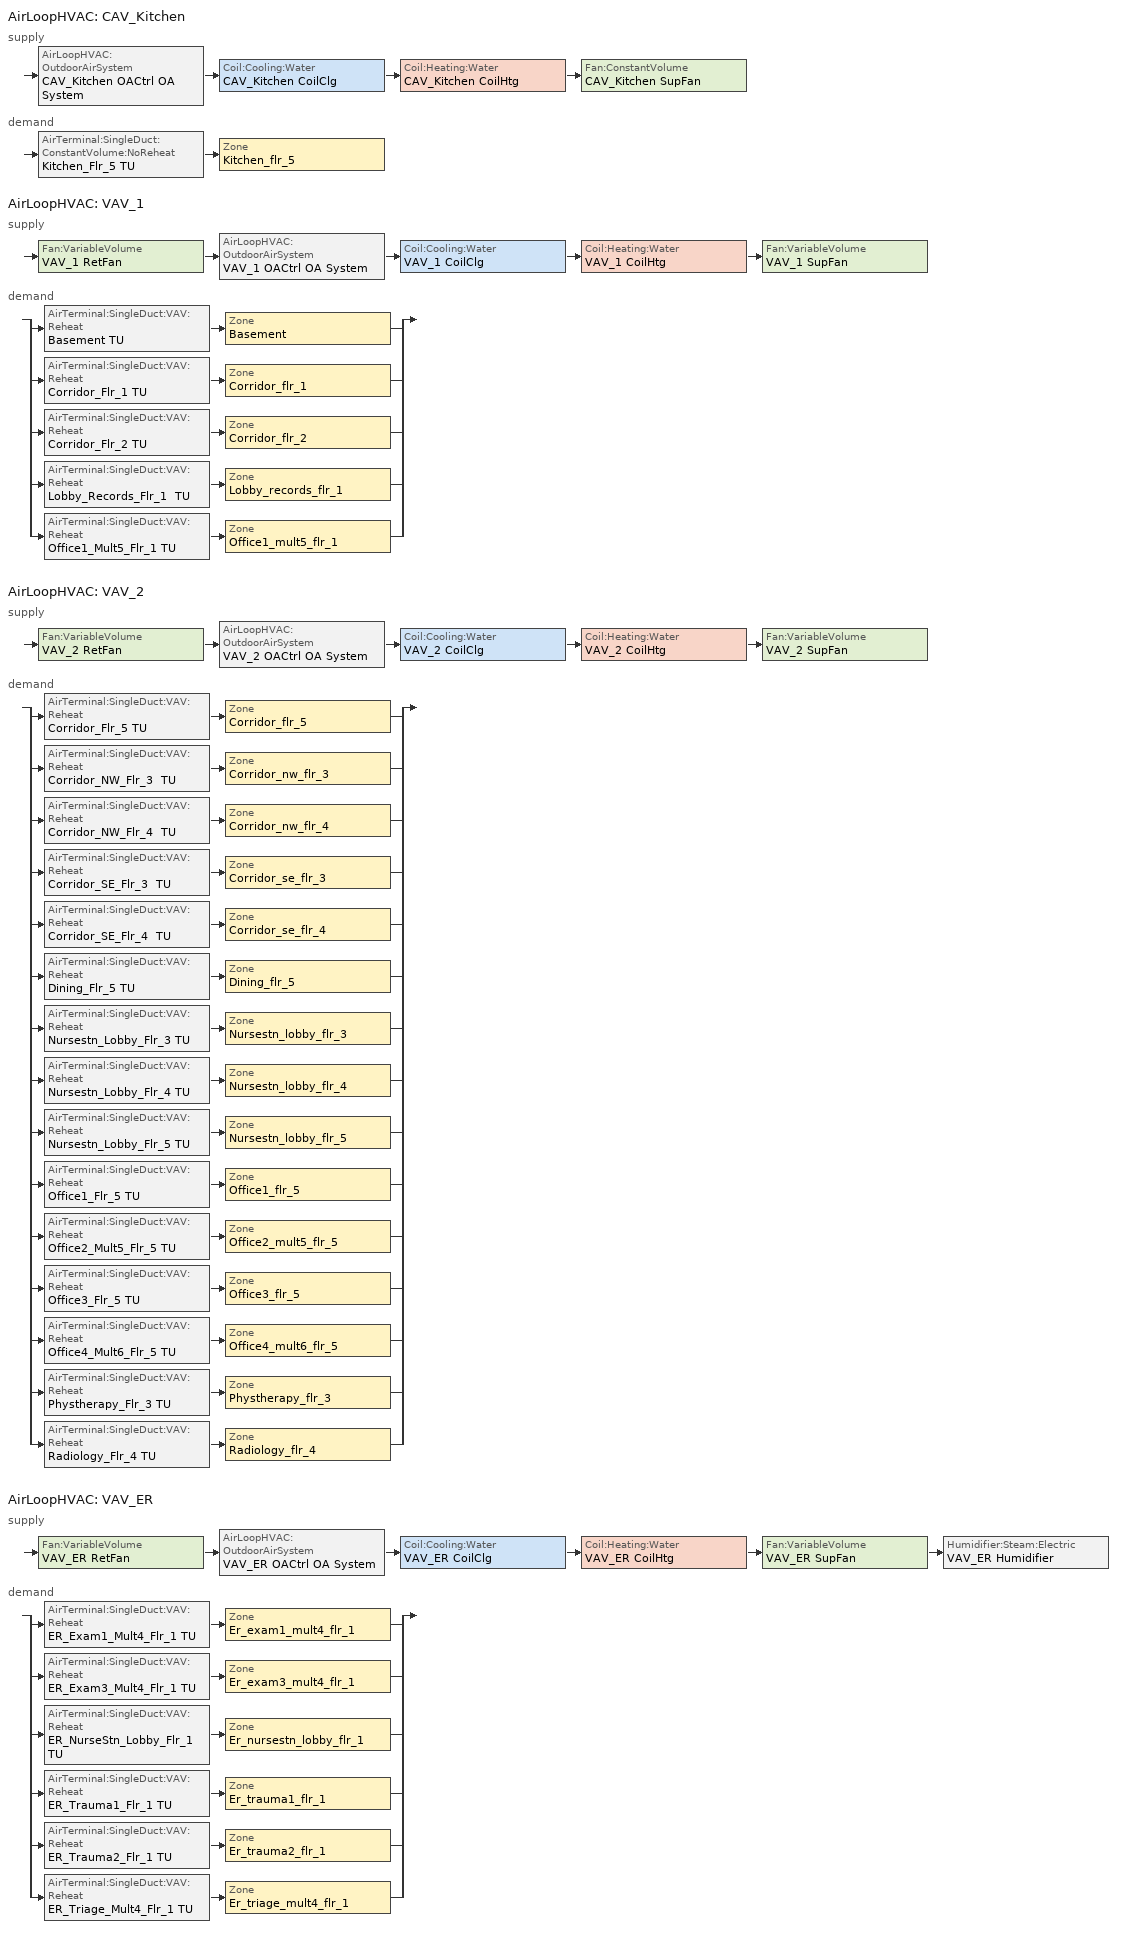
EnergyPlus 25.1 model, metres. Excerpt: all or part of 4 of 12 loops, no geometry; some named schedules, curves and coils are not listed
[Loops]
AirLoopHVAC 'CAV_Kitchen'
 supply: AirLoopHVAC:OutdoorAirSystem 'CAV_Kitchen OACtrl OA System' > Coil:Cooling:Water 'CAV_Kitchen CoilClg' > Coil:Heating:Water 'CAV_Kitchen CoilHtg' > Fan:ConstantVolume 'CAV_Kitchen SupFan'
 demand: AirTerminal:SingleDuct:ConstantVolume:NoReheat 'Kitchen_Flr_5 TU' > Zone 'Kitchen_flr_5'
AirLoopHVAC 'VAV_1'
 supply: Fan:VariableVolume 'VAV_1 RetFan' > AirLoopHVAC:OutdoorAirSystem 'VAV_1 OACtrl OA System' > Coil:Cooling:Water 'VAV_1 CoilClg' > Coil:Heating:Water 'VAV_1 CoilHtg' > Fan:VariableVolume 'VAV_1 SupFan'
 demand: split
  | AirTerminal:SingleDuct:VAV:Reheat 'Basement TU' > Zone 'Basement'
  | AirTerminal:SingleDuct:VAV:Reheat 'Corridor_Flr_1 TU' > Zone 'Corridor_flr_1'
  | AirTerminal:SingleDuct:VAV:Reheat 'Corridor_Flr_2 TU' > Zone 'Corridor_flr_2'
  | AirTerminal:SingleDuct:VAV:Reheat 'Lobby_Records_Flr_1  TU' > Zone 'Lobby_records_flr_1'
  | AirTerminal:SingleDuct:VAV:Reheat 'Office1_Mult5_Flr_1 TU' > Zone 'Office1_mult5_flr_1'
AirLoopHVAC 'VAV_2'
 supply: Fan:VariableVolume 'VAV_2 RetFan' > AirLoopHVAC:OutdoorAirSystem 'VAV_2 OACtrl OA System' > Coil:Cooling:Water 'VAV_2 CoilClg' > Coil:Heating:Water 'VAV_2 CoilHtg' > Fan:VariableVolume 'VAV_2 SupFan'
 demand: split
  | AirTerminal:SingleDuct:VAV:Reheat 'Corridor_Flr_5 TU' > Zone 'Corridor_flr_5'
  | AirTerminal:SingleDuct:VAV:Reheat 'Corridor_NW_Flr_3  TU' > Zone 'Corridor_nw_flr_3'
  | AirTerminal:SingleDuct:VAV:Reheat 'Corridor_NW_Flr_4  TU' > Zone 'Corridor_nw_flr_4'
  | AirTerminal:SingleDuct:VAV:Reheat 'Corridor_SE_Flr_3  TU' > Zone 'Corridor_se_flr_3'
  | AirTerminal:SingleDuct:VAV:Reheat 'Corridor_SE_Flr_4  TU' > Zone 'Corridor_se_flr_4'
  | AirTerminal:SingleDuct:VAV:Reheat 'Dining_Flr_5 TU' > Zone 'Dining_flr_5'
  | AirTerminal:SingleDuct:VAV:Reheat 'Nursestn_Lobby_Flr_3 TU' > Zone 'Nursestn_lobby_flr_3'
  | AirTerminal:SingleDuct:VAV:Reheat 'Nursestn_Lobby_Flr_4 TU' > Zone 'Nursestn_lobby_flr_4'
  | AirTerminal:SingleDuct:VAV:Reheat 'Nursestn_Lobby_Flr_5 TU' > Zone 'Nursestn_lobby_flr_5'
  | AirTerminal:SingleDuct:VAV:Reheat 'Office1_Flr_5 TU' > Zone 'Office1_flr_5'
  | AirTerminal:SingleDuct:VAV:Reheat 'Office2_Mult5_Flr_5 TU' > Zone 'Office2_mult5_flr_5'
  | AirTerminal:SingleDuct:VAV:Reheat 'Office3_Flr_5 TU' > Zone 'Office3_flr_5'
  | AirTerminal:SingleDuct:VAV:Reheat 'Office4_Mult6_Flr_5 TU' > Zone 'Office4_mult6_flr_5'
  | AirTerminal:SingleDuct:VAV:Reheat 'Phystherapy_Flr_3 TU' > Zone 'Phystherapy_flr_3'
  | AirTerminal:SingleDuct:VAV:Reheat 'Radiology_Flr_4 TU' > Zone 'Radiology_flr_4'
AirLoopHVAC 'VAV_ER'
 supply: Fan:VariableVolume 'VAV_ER RetFan' > AirLoopHVAC:OutdoorAirSystem 'VAV_ER OACtrl OA System' > Coil:Cooling:Water 'VAV_ER CoilClg' > Coil:Heating:Water 'VAV_ER CoilHtg' > Fan:VariableVolume 'VAV_ER SupFan' > Humidifier:Steam:Electric 'VAV_ER Humidifier'
 demand: split
  | AirTerminal:SingleDuct:VAV:Reheat 'ER_Exam1_Mult4_Flr_1 TU' > Zone 'Er_exam1_mult4_flr_1'
  | AirTerminal:SingleDuct:VAV:Reheat 'ER_Exam3_Mult4_Flr_1 TU' > Zone 'Er_exam3_mult4_flr_1'
  | AirTerminal:SingleDuct:VAV:Reheat 'ER_NurseStn_Lobby_Flr_1 TU' > Zone 'Er_nursestn_lobby_flr_1'
  | AirTerminal:SingleDuct:VAV:Reheat 'ER_Trauma1_Flr_1 TU' > Zone 'Er_trauma1_flr_1'
  | AirTerminal:SingleDuct:VAV:Reheat 'ER_Trauma2_Flr_1 TU' > Zone 'Er_trauma2_flr_1'
  | AirTerminal:SingleDuct:VAV:Reheat 'ER_Triage_Mult4_Flr_1 TU' > Zone 'Er_triage_mult4_flr_1'
[ZoneList]
ZL_Office_Area_GreaterThan250_square_feet: Basement, Office1_flr_5, Office2_mult5_flr_5, Office3_flr_5
ZL_Corridor_Area: Corridor_flr_1, Corridor_flr_2, Corridor_flr_5, Corridor_nw_flr_3, Corridor_nw_flr_4, Corridor_se_flr_3, Corridor_se_flr_4
ZL_Healthcare_Facility_and_Hospitals_Exam_Treatment_Room: Er_exam1_mult4_flr_1, Er_exam3_mult4_flr_1, Er_trauma1_flr_1, Er_trauma2_flr_1, Er_triage_mult4_flr_1
ZL_Healthcare_Facility_and_Hospitals_Nurse_s_Station: Er_nursestn_lobby_flr_1, Icu_nursestn_lobby_flr_2, Nursestn_lobby_flr_3, Nursestn_lobby_flr_4, Nursestn_lobby_flr_5, Or_nursestn_lobby_flr_2
[DesignSpecification:OutdoorAir] Outdoor Air Method=Maximum; Outdoor Air Flow per Person {m3/s-person}=0.00707921; Outdoor Air Flow Air Changes per Hour {1/hr}=0
Name | Outdoor Air Flow per Zone Floor Area {m3/s-m2} | Outdoor Air Flow per Zone {m3/s} | Outdoor Air Schedule
DSOA_Basement; DSOA_Office1_flr_5; DSOA_Office2_mult5_flr_5; DSOA_Office3_flr_5; DSOA_Office1_mult5_flr_1; DSOA_Office4_mult6_flr_5 | 0.000762 | 0 | HospitalOfficeHVACAvail
DSOA_Corridor_flr_1; DSOA_Corridor_flr_2; DSOA_Corridor_flr_5; DSOA_Corridor_nw_flr_3; DSOA_Corridor_nw_flr_4; DSOA_Corridor_se_flr_3; DSOA_Corridor_se_flr_4; DSOA_Lobby_records_flr_1 | 0.000762 | 0 | HospitalHealthHVACAvail
DSOA_Dining_flr_5 | 0.000762 | 0 | HospitalRestaurantHVACAvail
DSOA_Er_exam1_mult4_flr_1; DSOA_Er_exam3_mult4_flr_1; DSOA_Er_triage_mult4_flr_1; DSOA_Er_nursestn_lobby_flr_1; DSOA_Nursestn_lobby_flr_3; DSOA_Nursestn_lobby_flr_4; DSOA_Nursestn_lobby_flr_5 | 0.0023876 | 0 | HospitalHealth24/7HVACAvail
DSOA_Er_trauma1_flr_1; DSOA_Er_trauma2_flr_1 | 0.00355601 | 0 | HospitalHealth24/7HVACAvail
DSOA_Kitchen_flr_5 | 0.000762 | 3.30396 | HospitalKitchenHVACAvail
DSOA_Phystherapy_flr_3; DSOA_Radiology_flr_4 | 0.0023876 | 0 | HospitalHealthHVACAvail
[ZoneControl:Thermostat] Temperature Difference Between Cutout And Setpoint {deltaC}=0
Name | Zone or ZoneList | Control Type Schedule | Control 1
ZC_ZL_Office_Area_GreaterThan250_square_feet | ZL_Office_Area_GreaterThan250_square_feet | ZL_Office_Area_GreaterThan250_square_feet Thermostat Schedule | TSDSP_ZL_Office_Area_GreaterThan250_square_feet
ZC_ZL_Corridor_Area | ZL_Corridor_Area | ZL_Corridor_Area Thermostat Schedule | TSDSP_ZL_Corridor_Area
ZC_ZL_Healthcare_Facility_and_Hospitals_Exam_Treatment_Room | ZL_Healthcare_Facility_and_Hospitals_Exam_Treatment_Room | ZL_Healthcare_Facility_and_Hospitals_Exam_Treatment_Room Thermostat Schedule | TSDSP_ZL_Healthcare_Facility_and_Hospitals_Exam_Treatment_Room
ZC_ZL_Healthcare_Facility_and_Hospitals_Nurse_s_Station | ZL_Healthcare_Facility_and_Hospitals_Nurse_s_Station | ZL_Healthcare_Facility_and_Hospitals_Nurse_s_Station Thermostat Schedule | TSDSP_ZL_Healthcare_Facility_and_Hospitals_Nurse_s_Station
ZC_ZL_Healthcare_Facility_and_Hospitals_Recovery_Room | ZL_Healthcare_Facility_and_Hospitals_Recovery_Room | ZL_Healthcare_Facility_and_Hospitals_Recovery_Room Thermostat Schedule | TSDSP_ZL_Healthcare_Facility_and_Hospitals_Recovery_Room
ZC_ZL_Laboratory_Scientific | ZL_Laboratory_Scientific | ZL_Laboratory_Scientific Thermostat Schedule | TSDSP_ZL_Laboratory_Scientific
ZC_ZL_Office_Area_SmallerThan250_square_feet | ZL_Office_Area_SmallerThan250_square_feet | ZL_Office_Area_SmallerThan250_square_feet Thermostat Schedule | TSDSP_ZL_Office_Area_SmallerThan250_square_feet
ZC_ZL_Healthcare_Facility_and_Hospitals_Operating_Room | ZL_Healthcare_Facility_and_Hospitals_Operating_Room | ZL_Healthcare_Facility_and_Hospitals_Operating_Room Thermostat Schedule | TSDSP_ZL_Healthcare_Facility_and_Hospitals_Operating_Room
ZC_ZL_Healthcare_Facility_and_Hospitals_Patient_Room | ZL_Healthcare_Facility_and_Hospitals_Patient_Room | ZL_Healthcare_Facility_and_Hospitals_Patient_Room Thermostat Schedule | TSDSP_ZL_Healthcare_Facility_and_Hospitals_Patient_Room
ZC_Dining_flr_5 | Dining_flr_5 | Dining_flr_5 Zn Thermostat Schedule | TSDSP_Dining_flr_5
ZC_Kitchen_flr_5 | Kitchen_flr_5 | Kitchen_flr_5 Zn Thermostat Schedule | TSDSP_Kitchen_flr_5
ZC_Lobby_records_flr_1 | Lobby_records_flr_1 | Lobby_records_flr_1 Zn Thermostat Schedule | TSDSP_Lobby_records_flr_1
ZC_Phystherapy_flr_3 | Phystherapy_flr_3 | Phystherapy_flr_3 Zn Thermostat Schedule | TSDSP_Phystherapy_flr_3
ZC_Radiology_flr_4 | Radiology_flr_4 | Radiology_flr_4 Zn Thermostat Schedule | TSDSP_Radiology_flr_4
[ThermostatSetpoint:DualSetpoint]
Name | Heating Setpoint Temperature Schedule | Cooling Setpoint Temperature Schedule
TSDSP_ZL_Office_Area_GreaterThan250_square_feet | HospitalOfficeHtgSetpt | HospitalOfficeClgSetpt
TSDSP_ZL_Corridor_Area; TSDSP_Lobby_records_flr_1; TSDSP_Phystherapy_flr_3; TSDSP_Radiology_flr_4 | HospitalHealthHtgSetpt | HospitalHealthClgSetpt
TSDSP_ZL_Healthcare_Facility_and_Hospitals_Exam_Treatment_Room | HospitalHealth24/7HtgSetpt | HospitalHealth24/7ClgSetpt
TSDSP_Dining_flr_5 | HospitalRestaurantHtgSetpt | HospitalRestaurantClgSetpt
TSDSP_Kitchen_flr_5 | HospitalKitchenHtgSetpt | HospitalKitchenClgSetpt
[Sizing:Zone] Zone Cooling Design Supply Air Temperature Input Method=TemperatureDifference; Zone Cooling Design Supply Air Temperature {C}=14; Zone Heating Design Supply Air Temperature Input Method=TemperatureDifference; Zone Heating Design Supply Air Temperature {C}=40; Zone Heating Design Supply Air Temperature Difference {deltaC}=13.8889; Zone Cooling Design Supply Air Humidity Ratio {kgWater/kgDryAir}=0.0085; Zone Heating Design Supply Air Humidity Ratio {kgWater/kgDryAir}=0.008; Cooling Design Air Flow Method=DesignDay; Cooling Design Air Flow Rate {m3/s}=0; Cooling Minimum Air Flow per Zone Floor Area {m3/s-m2}=0; Cooling Minimum Air Flow {m3/s}=0; Cooling Minimum Air Flow Fraction=0; Heating Design Air Flow Method=DesignDay; Heating Design Air Flow Rate {m3/s}=0; Heating Maximum Air Flow per Zone Floor Area {m3/s-m2}=0; Heating Maximum Air Flow {m3/s}=0; Account for Dedicated Outdoor Air System=No; Zone Load Sizing Method=Sensible Load Only No Latent Load; Zone Latent Cooling Design Supply Air Humidity Ratio Input Method=HumidityRatioDifference; Zone Cooling Design Supply Air Humidity Ratio Difference {kgWater/kgDryAir}=0.005; Zone Latent Heating Design Supply Air Humidity Ratio Input Method=HumidityRatioDifference; Zone Humidification Design Supply Air Humidity Ratio Difference {kgWater/kgDryAir}=0.005
Name | Zone Cooling Design Supply Air Temperature Difference {deltaC} | Design Specification Outdoor Air Object | Heating Maximum Air Flow Fraction
Basement | 8.33333 | DSOA_Basement | 0.5
Corridor_Flr_1 | 8.33333 | DSOA_Corridor_Flr_1 | 0.5
Corridor_Flr_2 | 8.33333 | DSOA_Corridor_Flr_2 | 0.5
Corridor_Flr_5 | 8.33333 | DSOA_Corridor_Flr_5 | 0.5
Corridor_NW_Flr_3 | 8.33333 | DSOA_Corridor_NW_Flr_3 | 0.5
Corridor_NW_Flr_4 | 8.33333 | DSOA_Corridor_NW_Flr_4 | 0.5
Corridor_SE_Flr_3 | 8.33333 | DSOA_Corridor_SE_Flr_3 | 0.5
Corridor_SE_Flr_4 | 8.33333 | DSOA_Corridor_SE_Flr_4 | 0.5
Dining_Flr_5 | 11.1111 | DSOA_Dining_Flr_5 | 0.5
ER_Exam1_Mult4_Flr_1 | 8.33333 | DSOA_ER_Exam1_Mult4_Flr_1 | 0.997625
ER_Exam3_Mult4_Flr_1 | 8.33333 | DSOA_ER_Exam3_Mult4_Flr_1 | 0.997625
ER_NurseStn_Lobby_Flr_1 | 11.1111 | DSOA_ER_NurseStn_Lobby_Flr_1 | 0.5
ER_Trauma1_Flr_1 | 8.33333 | DSOA_ER_Trauma1_Flr_1 | 0.999048
ER_Trauma2_Flr_1 | 8.33333 | DSOA_ER_Trauma2_Flr_1 | 0.999048
ER_Triage_Mult4_Flr_1 | 8.33333 | DSOA_ER_Triage_Mult4_Flr_1 | 0.998919
Kitchen_Flr_5 | 11.1111 | DSOA_Kitchen_Flr_5 | 0
Lobby_Records_Flr_1 | 11.1111 | DSOA_Lobby_Records_Flr_1 | 0.5
NurseStn_Lobby_Flr_3 | 8.33333 | DSOA_NurseStn_Lobby_Flr_3 | 0.5
NurseStn_Lobby_Flr_4 | 8.33333 | DSOA_NurseStn_Lobby_Flr_4 | 0.513538
NurseStn_Lobby_Flr_5 | 8.33333 | DSOA_NurseStn_Lobby_Flr_5 | 0.5
Office1_Flr_5 | 11.1111 | DSOA_Office1_Flr_5 | 0.5
Office1_Mult5_Flr_1 | 11.1111 | DSOA_Office1_Mult5_Flr_1 | 0.5
Office2_Mult5_Flr_5 | 11.1111 | DSOA_Office2_Mult5_Flr_5 | 0.5
Office3_Flr_5 | 11.1111 | DSOA_Office3_Flr_5 | 0.5
Office4_Mult6_Flr_5 | 11.1111 | DSOA_Office4_Mult6_Flr_5 | 0.5
PhysTherapy_Flr_3 | 8.33333 | DSOA_PhysTherapy_Flr_3 | 0.999864
Radiology_Flr_4 | 8.33333 | DSOA_Radiology_Flr_4 | 0.999864
[Sizing:System] Design Outdoor Air Flow Rate {m3/s}=Autosize; Central Heating Maximum System Air Flow Ratio=autosize; Preheat Design Temperature {C}=5.68434e-14; Preheat Design Humidity Ratio {kgWater/kgDryAir}=0; Precool Design Temperature {C}=5.68434e-14; Precool Design Humidity Ratio {kgWater/kgDryAir}=0; Central Cooling Design Supply Air Temperature {C}=12.7778; 100% Outdoor Air in Cooling=No; 100% Outdoor Air in Heating=No; Central Cooling Design Supply Air Humidity Ratio {kgWater/kgDryAir}=0.0085; Central Heating Design Supply Air Humidity Ratio {kgWater/kgDryAir}=0.008; Cooling Supply Air Flow Rate Method=DesignDay; Cooling Supply Air Flow Rate {m3/s}=0; Cooling Supply Air Flow Rate Per Floor Area {m3/s-m2}=0.00996765; Cooling Fraction of Autosized Cooling Supply Air Flow Rate=1; Cooling Supply Air Flow Rate Per Unit Cooling Capacity {m3/s-W}=3.94755e-05; Heating Supply Air Flow Rate Method=DesignDay; Heating Supply Air Flow Rate {m3/s}=0; Heating Supply Air Flow Rate Per Floor Area {m3/s-m2}=0.00996765; Heating Fraction of Autosized Heating Supply Air Flow Rate=1; Heating Fraction of Autosized Cooling Supply Air Flow Rate=1; Heating Supply Air Flow Rate Per Unit Heating Capacity {m3/s-W}=3.15882e-05; System Outdoor Air Method=ZoneSum; Zone Maximum Outdoor Air Fraction=1; Cooling Design Capacity Method=CoolingDesignCapacity; Cooling Design Capacity {W}=Autosize; Cooling Design Capacity Per Floor Area {W/m2}=234.7; Fraction of Autosized Cooling Design Capacity=1; Heating Design Capacity Method=HeatingDesignCapacity; Heating Design Capacity {W}=Autosize; Heating Design Capacity Per Floor Area {W/m2}=157; Fraction of Autosized Heating Design Capacity=1; Central Cooling Capacity Control Method=OnOff
Name | Type of Load to Size On | Central Heating Design Supply Air Temperature {C} | Type of Zone Sum to Use
CAV_Kitchen | Sensible | 35 | NonCoincident
VAV_1; VAV_2 | Sensible | 18.3333 | Coincident
VAV_ER | Total | 18.3333 | Coincident
[AirTerminal:SingleDuct:ConstantVolume:NoReheat]
Kitchen_Flr_5 TU: Availability Schedule=Always On Discrete; Maximum Air Flow Rate {m3/s}=autosize
[AirTerminal:SingleDuct:VAV:Reheat] Availability Schedule=Always On Discrete; Maximum Air Flow Rate {m3/s}=Autosize; Zone Minimum Air Flow Input Method=Constant; Maximum Hot Water or Steam Flow Rate {m3/s}=Autosize; Minimum Hot Water or Steam Flow Rate {m3/s}=0; Convergence Tolerance=0.001; Maximum Reheat Air Temperature {C}=35
Name | Constant Minimum Air Flow Fraction | Fixed Minimum Air Flow Rate {m3/s} | Reheat Coil | Damper Heating Action | Maximum Flow Fraction During Reheat
Basement TU | 0.3 | autosize | Basement RhtCoil | ReverseWithLimits | 0.5
Corridor_Flr_1 TU | 0.3 | autosize | Corridor_Flr_1 RhtCoil | ReverseWithLimits | 0.5
Corridor_Flr_2 TU | 0.3 | autosize | Corridor_Flr_2 RhtCoil | ReverseWithLimits | 0.5
Corridor_Flr_5 TU | 0.3 | autosize | Corridor_Flr_5 RhtCoil | ReverseWithLimits | 0.5
Corridor_NW_Flr_3  TU | 0.3 | autosize | Corridor_NW_Flr_3 RhtCoil | ReverseWithLimits | 0.5
Corridor_NW_Flr_4  TU | 0.3 | autosize | Corridor_NW_Flr_4 RhtCoil | ReverseWithLimits | 0.5
Corridor_SE_Flr_3  TU | 0.3 | autosize | Corridor_SE_Flr_3 RhtCoil | ReverseWithLimits | 0.5
Corridor_SE_Flr_4  TU | 0.3 | autosize | Corridor_SE_Flr_4 RhtCoil | ReverseWithLimits | 0.5
Dining_Flr_5 TU | 0.3 | autosize | Dining_Flr_5 RhtCoil | ReverseWithLimits | 0.5
ER_Exam1_Mult4_Flr_1 TU | 0.3 | autosize | ER_Exam1_Mult4_Flr_1 RhtCoil | ReverseWithLimits | 0.5
ER_Exam3_Mult4_Flr_1 TU | 0.3 | autosize | ER_Exam3_Mult4_Flr_1 RhtCoil | ReverseWithLimits | 0.5
ER_NurseStn_Lobby_Flr_1 TU | 0.5 | autosize | ER_NurseStn_Lobby_Flr_1 RhtCoil | ReverseWithLimits | 0.5
ER_Trauma1_Flr_1 TU | 0.3 | autosize | ER_Trauma1_Flr_1 RhtCoil | ReverseWithLimits | 0.5
ER_Trauma2_Flr_1 TU | 0.3 | autosize | ER_Trauma2_Flr_1 RhtCoil | ReverseWithLimits | 0.5
ER_Triage_Mult4_Flr_1 TU | 0.3 | autosize | ER_Triage_Mult4_Flr_1 RhtCoil | ReverseWithLimits | 0.5
Lobby_Records_Flr_1  TU | 0.3 | autosize | Lobby_Records_Flr_1 RhtCoil | ReverseWithLimits | 0.5
Nursestn_Lobby_Flr_3 TU | 0.3 | autosize | Nursestn_Lobby_Flr_3 RhtCoil | ReverseWithLimits | 0.5
Nursestn_Lobby_Flr_4 TU | 0.3 | autosize | Nursestn_Lobby_Flr_4 RhtCoil | ReverseWithLimits | 0.513538
Nursestn_Lobby_Flr_5 TU | 0.3 | 0.792872 | Nursestn_Lobby_Flr_5 RhtCoil | ReverseWithLimits | 0.5
Office1_Flr_5 TU | 0.3 | 0.0531082 | Office1_Flr_5 RhtCoil | ReverseWithLimits | 0.5
Office1_Mult5_Flr_1 TU | 0.3 | 0.0530941 | Office1_Mult5_Flr_1 RhtCoil | ReverseWithLimits | 0.5
Office2_Mult5_Flr_5 TU | 0.3 | 0.26547 | Office2_Mult5_Flr_5 RhtCoil | ReverseWithLimits | 0.5
Office3_Flr_5 TU | 0.5 | 0.0530941 | Office3_Flr_5 RhtCoil | Reverse | 0.5
Office4_Mult6_Flr_5 TU | 0.5 | 0.0637129 | Office4_Mult6_Flr_5 RhtCoil | Reverse | 0.5
Phystherapy_Flr_3 TU | 0.3 | autosize | Phystherapy_Flr_3 RhtCoil | ReverseWithLimits | 0.5
Radiology_Flr_4 TU | 0.3 | autosize | Radiology_Flr_4 RhtCoil | ReverseWithLimits | 0.5
[Zone equipment]
Basement: Basement TU
Corridor_Flr_1: Corridor_Flr_1 TU
Corridor_Flr_2: Corridor_Flr_2 TU
Corridor_Flr_5: Corridor_Flr_5 TU
Corridor_NW_Flr_3: Corridor_NW_Flr_3  TU
Corridor_NW_Flr_4: Corridor_NW_Flr_4  TU
Corridor_SE_Flr_3: Corridor_SE_Flr_3  TU
Corridor_SE_Flr_4: Corridor_SE_Flr_4  TU
Dining_Flr_5: Dining_Flr_5 TU
ER_Exam1_Mult4_Flr_1: ER_Exam1_Mult4_Flr_1 TU
ER_Exam3_Mult4_Flr_1: ER_Exam3_Mult4_Flr_1 TU
ER_NurseStn_Lobby_Flr_1: ER_NurseStn_Lobby_Flr_1 TU
ER_Trauma1_Flr_1: ER_Trauma1_Flr_1 TU
ER_Trauma2_Flr_1: ER_Trauma2_Flr_1 TU
ER_Triage_Mult4_Flr_1: ER_Triage_Mult4_Flr_1 Thermal Zone PropExhFan, ER_Triage_Mult4_Flr_1 TU
Kitchen_Flr_5: Kitchen_Flr_5 Thermal Zone PropExhFan, Kitchen_Flr_5 TU
Lobby_Records_Flr_1: Lobby_Records_Flr_1  TU
NurseStn_Lobby_Flr_3: NurseStn_Lobby_Flr_3 Thermal Zone PropExhFan, Nursestn_Lobby_Flr_3 TU
NurseStn_Lobby_Flr_4: NurseStn_Lobby_Flr_4 Thermal Zone PropExhFan, Nursestn_Lobby_Flr_4 TU
NurseStn_Lobby_Flr_5: Nursestn_Lobby_Flr_5 TU
Office1_Flr_5: Office1_Flr_5 TU
Office1_Mult5_Flr_1: Office1_Mult5_Flr_1 TU
Office2_Mult5_Flr_5: Office2_Mult5_Flr_5 TU
Office3_Flr_5: Office3_Flr_5 TU
Office4_Mult6_Flr_5: Office4_Mult6_Flr_5 TU
PhysTherapy_Flr_3: PhysTherapy_Flr_3 Thermal Zone PropExhFan, Phystherapy_Flr_3 TU
Radiology_Flr_4: Radiology_Flr_4 TU
[Fan:ConstantVolume]
CAV_Kitchen SupFan: Availability Schedule=HospitalKitchenHVACAvail; Fan Total Efficiency=0.59; Pressure Rise {Pa}=939.27; Maximum Flow Rate {m3/s}=autosize; Motor Efficiency=0.9; Motor In Airstream Fraction=1
[Fan:VariableVolume] Fan Total Efficiency=0.59; Pressure Rise {Pa}=939.27; Maximum Flow Rate {m3/s}=Autosize; Fan Power Minimum Flow Rate Input Method=Fraction; Fan Power Minimum Flow Fraction=0.25; Motor Efficiency=0.9; Motor In Airstream Fraction=1; Fan Power Coefficient 1=0.04076; Fan Power Coefficient 2=0.088045; Fan Power Coefficient 3=-0.072926; Fan Power Coefficient 4=0.94374; Fan Power Coefficient 5=0
Name | Availability Schedule
VAV_1 RetFan; VAV_1 SupFan; VAV_2 RetFan; VAV_2 SupFan | HospitalHealthHVACAvail
VAV_ER RetFan; VAV_ER SupFan | HospitalHealth24/7HVACAvail
[Fan:ZoneExhaust] System Availability Manager Coupling Mode=Decoupled; Balanced Exhaust Fraction Schedule=Always On Discrete
Name | Availability Schedule | Fan Total Efficiency | Pressure Rise {Pa} | Maximum Flow Rate {m3/s} | Flow Fraction Schedule
ER_Triage_Mult4_Flr_1 Thermal Zone PropExhFan | HospitalHealth24/7HVACAvail | 0.55575 | 683.321 | 1.74472
Kitchen_Flr_5 Thermal Zone PropExhFan | HospitalKitchenHVACAvail | 0.4325 | 183.372 | 3.30363 | HospitalKitchenExhaustHoodEqualOrLessThan5000cfm
NurseStn_Lobby_Flr_3 Thermal Zone PropExhFan | HospitalHealthHVACAvail | 0.55575 | 683.321 | 0.214736
NurseStn_Lobby_Flr_4 Thermal Zone PropExhFan | HospitalHealthHVACAvail | 0.58175 | 652.391 | 2.14791
PhysTherapy_Flr_3 Thermal Zone PropExhFan | HospitalHealthHVACAvail | 0.55575 | 683.321 | 1.15627
[Coil:Cooling:Water] Availability Schedule=Always On Discrete; Design Water Flow Rate {m3/s}=autosize; Design Air Flow Rate {m3/s}=autosize; Design Inlet Water Temperature {C}=6.66667; Design Inlet Air Temperature {C}=Autosize; Design Outlet Air Temperature {C}=Autosize; Design Inlet Air Humidity Ratio {kgWater/kgDryAir}=Autosize; Design Outlet Air Humidity Ratio {kgWater/kgDryAir}=Autosize; Type of Analysis=SimpleAnalysis; Heat Exchanger Configuration=CrossFlow
CAV_Kitchen CoilClg; VAV_1 CoilClg; VAV_2 CoilClg; VAV_ER CoilClg
[Coil:Heating:Water] Availability Schedule=Always On Discrete; U-Factor Times Area Value {W/K}=Autosize; Maximum Water Flow Rate {m3/s}=Autosize; Performance Input Method=NominalCapacity; Rated Capacity {W}=Autosize; Rated Inlet Water Temperature {C}=71.1111; Rated Inlet Air Temperature {C}=16.6; Rated Outlet Water Temperature {C}=48.8889; Rated Outlet Air Temperature {C}=32.2; Rated Ratio for Air and Water Convection=0.5
CAV_Kitchen CoilHtg; VAV_1 CoilHtg; VAV_2 CoilHtg; VAV_ER CoilHtg
[Humidifier:Steam:Electric]
VAV_ER Humidifier: Availability Schedule=HospitalHealth24/7HVACAvail; Rated Capacity {m3/s}=autosize; Rated Power {W}=autosize; Rated Fan Power {W}=0; Standby Power {W}=0
[HeatExchanger:AirToAir:SensibleAndLatent] Nominal Supply Air Flow Rate {m3/s}=autosize; Sensible Effectiveness at 100% Heating Air Flow=0.6; Latent Effectiveness at 100% Heating Air Flow=0; Sensible Effectiveness at 100% Cooling Air Flow=0.6; Latent Effectiveness at 100% Cooling Air Flow=0; Nominal Electric Power {W}=0; Supply Air Outlet Temperature Control=No; Heat Exchanger Type=Plate; Frost Control Type=None; Threshold Temperature {C}=1.7; Economizer Lockout=Yes
Name | Availability Schedule | Sensible Effectiveness of Heating Air Flow Curve | Sensible Effectiveness of Cooling Air Flow Curve
VAV_1 HtRcvry | HospitalHealthHVACAvail | VAV_1 HtRcvry_1 | VAV_1 HtRcvry_3
VAV_2 HtRcvry | HospitalHealthHVACAvail | VAV_2 HtRcvry_1 | VAV_2 HtRcvry_3
VAV_ER HtRcvry | HospitalHealth24/7HVACAvail | VAV_ER HtRcvry_1 | VAV_ER HtRcvry_3
[Controller:WaterCoil] Control Variable=Temperature; Actuator Variable=Flow; Controller Convergence Tolerance {deltaC}=0.1; Maximum Actuated Flow {m3/s}=autosize; Minimum Actuated Flow {m3/s}=0
Name | Action
Controller Water Coil 16; Controller Water Coil 2; Controller Water Coil 4; Controller Water Coil 6 | Reverse
Controller Water Coil 15; Controller Water Coil 1; Controller Water Coil 3; Controller Water Coil 5 | Normal
[Controller:OutdoorAir] Minimum Outdoor Air Flow Rate {m3/s}=0; Maximum Outdoor Air Flow Rate {m3/s}=Autosize; Economizer Control Type=FixedDryBulb; Economizer Control Action Type=ModulateFlow; Economizer Maximum Limit Dry-Bulb Temperature {C}=23.8889; Economizer Maximum Limit Enthalpy {J/kg}=116300; Economizer Minimum Limit Dry-Bulb Temperature {C}=7.22222; Lockout Type=NoLockout; Minimum Limit Type=FixedMinimum; High Humidity Control=No; Control High Indoor Humidity Based on Outdoor Humidity Ratio=Yes; Heat Recovery Bypass Control Type=BypassWhenWithinEconomizerLimits; Economizer Operation Staging=InterlockedWithMechanicalCooling
Name | Minimum Outdoor Air Schedule | Maximum Fraction of Outdoor Air Schedule | Mechanical Ventilation Controller
CAV_Kitchen OACtrl | HospitalKitchenHVACAvail | HospitalKitchenHVACAvail | CAV_Kitchen OACtrl Mech Vent Controller
VAV_1 OACtrl | HospitalHealthHVACAvail | HospitalHealthHVACAvail | VAV_1 OACtrl Mech Vent Controller
VAV_2 OACtrl | HospitalHealthHVACAvail | HospitalHealthHVACAvail | VAV_2 OACtrl Mech Vent Controller
VAV_ER OACtrl | HospitalHealth24/7HVACAvail | HospitalHealth24/7HVACAvail | VAV_ER OACtrl Mech Vent Controller
[Controller:MechanicalVentilation] System Outdoor Air Method=ZoneSum
Name | Availability Schedule | Demand Controlled Ventilation | Zone or ZoneList 1 | Design Specification Outdoor Air Object Name 1 | Zone or ZoneList 2 | Design Specification Outdoor Air Object Name 2 | Zone or ZoneList 3 | Design Specification Outdoor Air Object Name 3 | Zone or ZoneList 4 | Design Specification Outdoor Air Object Name 4 | Zone or ZoneList 5 | Design Specification Outdoor Air Object Name 5 | Zone or ZoneList 6 | Design Specification Outdoor Air Object Name 6 | Zone or ZoneList 7 | Design Specification Outdoor Air Object Name 7 | Zone or ZoneList 8 | Design Specification Outdoor Air Object Name 8 | Zone or ZoneList 9 | Design Specification Outdoor Air Object Name 9 | Zone or ZoneList 10 | Design Specification Outdoor Air Object Name 10 | Zone or ZoneList 11 | Design Specification Outdoor Air Object Name 11 | Zone or ZoneList 12 | Design Specification Outdoor Air Object Name 12 | Zone or ZoneList 13 | Design Specification Outdoor Air Object Name 13 | Zone or ZoneList 14 | Design Specification Outdoor Air Object Name 14 | Zone or ZoneList 15 | Design Specification Outdoor Air Object Name 15
VAV_1 OACtrl Mech Vent Controller | HospitalHealthHVACAvail | Yes | Basement | DSOA_Basement | Corridor_Flr_1 | DSOA_Corridor_Flr_1 | Corridor_Flr_2 | DSOA_Corridor_Flr_2 | Lobby_Records_Flr_1 | DSOA_Lobby_Records_Flr_1 | Office1_Mult5_Flr_1 | DSOA_Office1_Mult5_Flr_1
VAV_2 OACtrl Mech Vent Controller | HospitalHealthHVACAvail | Yes | Corridor_Flr_5 | DSOA_Corridor_Flr_5 | Corridor_NW_Flr_3 | DSOA_Corridor_NW_Flr_3 | Corridor_NW_Flr_4 | DSOA_Corridor_NW_Flr_4 | Corridor_SE_Flr_3 | DSOA_Corridor_SE_Flr_3 | Corridor_SE_Flr_4 | DSOA_Corridor_SE_Flr_4 | Dining_Flr_5 | DSOA_Dining_Flr_5 | NurseStn_Lobby_Flr_3 | DSOA_NurseStn_Lobby_Flr_3 | NurseStn_Lobby_Flr_4 | DSOA_NurseStn_Lobby_Flr_4 | NurseStn_Lobby_Flr_5 | DSOA_NurseStn_Lobby_Flr_5 | Office1_Flr_5 | DSOA_Office1_Flr_5 | Office2_Mult5_Flr_5 | DSOA_Office2_Mult5_Flr_5 | Office3_Flr_5 | DSOA_Office3_Flr_5 | Office4_Mult6_Flr_5 | DSOA_Office4_Mult6_Flr_5 | PhysTherapy_Flr_3 | DSOA_PhysTherapy_Flr_3 | Radiology_Flr_4 | DSOA_Radiology_Flr_4
VAV_ER OACtrl Mech Vent Controller | HospitalHealth24/7HVACAvail | No | ER_Exam1_Mult4_Flr_1 | DSOA_ER_Exam1_Mult4_Flr_1 | ER_Exam3_Mult4_Flr_1 | DSOA_ER_Exam3_Mult4_Flr_1 | ER_NurseStn_Lobby_Flr_1 | DSOA_ER_NurseStn_Lobby_Flr_1 | ER_Trauma1_Flr_1 | DSOA_ER_Trauma1_Flr_1 | ER_Trauma2_Flr_1 | DSOA_ER_Trauma2_Flr_1 | ER_Triage_Mult4_Flr_1 | DSOA_ER_Triage_Mult4_Flr_1
CAV_Kitchen OACtrl Mech Vent Controller | HospitalKitchenHVACAvail | No | Kitchen_Flr_5 | DSOA_Kitchen_Flr_5
[AirLoopHVAC] Design Supply Air Flow Rate {m3/s}=autosize
Name | Design Return Air Flow Fraction of Supply Air Flow
CAV_Kitchen | 1
VAV_1; VAV_2; VAV_ER | 0.9
[AvailabilityManager:Scheduled] Schedule=Always On Discrete
CAV_Kitchen OACtrl OA System Availability Manager; VAV_1 OACtrl OA System Availability Manager; VAV_2 OACtrl OA System Availability Manager; VAV_ER OACtrl OA System Availability Manager; VAV_ICU OACtrl OA System Availability Manager; VAV_Labs OACtrl OA System Availability Manager; VAV_OR OACtrl OA System Availability Manager; VAV_PatRms OACtrl OA System Availability Manager
[AvailabilityManager:NightCycle] Applicability Schedule=Always On Discrete; Thermostat Tolerance {deltaC}=1.11111; Cycling Run Time Control Type=ThermostatWithMinimumRunTime; Cycling Run Time {s}=900
Name | Fan Schedule | Control Type | Control Zone or Zone List
Availability Manager Night Cycle 8 | HospitalKitchenHVACAvail | CycleOnControlZone | Kitchen_Flr_5
Availability Manager Night Cycle 1; Availability Manager Night Cycle 2; Availability Manager Night Cycle 7; Availability Manager Night Cycle 4 | HospitalHealthHVACAvail | CycleOnAny
Availability Manager Night Cycle 3; Availability Manager Night Cycle 5; Availability Manager Night Cycle 6 | HospitalHealth24/7HVACAvail | CycleOnAny
[SetpointManager:SingleZone:Reheat]
Setpoint Manager Single Zone Reheat 1: Control Variable=Temperature; Minimum Supply Air Temperature {C}=12.7778; Maximum Supply Air Temperature {C}=18.3333; Control Zone=Kitchen_Flr_5; Setpoint Node or NodeList=CAV_Kitchen SupFan Outlet Node
[SetpointManager:MixedAir] Control Variable=Temperature
Name | Setpoint Node or NodeList
CAV_Kitchen OACtrl OA System Mixed Air Node OS Default SPM | CAV_Kitchen OACtrl OA System Mixed Air Node
CAV_Kitchen CoilClg Air Outlet Node OS Default SPM | CAV_Kitchen CoilClg Air Outlet Node
CAV_Kitchen CoilHtg Air Outlet Node OS Default SPM | CAV_Kitchen CoilHtg Air Outlet Node
VAV_1 RetFan Outlet Node OS Default SPM | VAV_1 RetFan Outlet Node
VAV_1 HtRcvry OA Stream Outlet Node OS Default SPM | VAV_1 HtRcvry OA Stream Outlet Node
VAV_1 OACtrl OA System Mixed Air Node OS Default SPM | VAV_1 OACtrl OA System Mixed Air Node
VAV_1 CoilClg Air Outlet Node OS Default SPM | VAV_1 CoilClg Air Outlet Node
VAV_1 CoilHtg Air Outlet Node OS Default SPM | VAV_1 CoilHtg Air Outlet Node
VAV_2 RetFan Outlet Node OS Default SPM | VAV_2 RetFan Outlet Node
VAV_2 HtRcvry OA Stream Outlet Node OS Default SPM | VAV_2 HtRcvry OA Stream Outlet Node
VAV_2 OACtrl OA System Mixed Air Node OS Default SPM | VAV_2 OACtrl OA System Mixed Air Node
VAV_2 CoilClg Air Outlet Node OS Default SPM | VAV_2 CoilClg Air Outlet Node
VAV_2 CoilHtg Air Outlet Node OS Default SPM | VAV_2 CoilHtg Air Outlet Node
VAV_ER RetFan Outlet Node OS Default SPM | VAV_ER RetFan Outlet Node
VAV_ER HtRcvry OA Stream Outlet Node OS Default SPM | VAV_ER HtRcvry OA Stream Outlet Node
VAV_ER OACtrl OA System Mixed Air Node OS Default SPM | VAV_ER OACtrl OA System Mixed Air Node
VAV_ER CoilClg Air Outlet Node OS Default SPM | VAV_ER CoilClg Air Outlet Node
VAV_ER CoilHtg Air Outlet Node OS Default SPM | VAV_ER CoilHtg Air Outlet Node
[SetpointManager:Warmest] Control Variable=Temperature; Minimum Setpoint Temperature {C}=12.7778; Strategy=MaximumTemperature
Name | HVAC Air Loop | Maximum Setpoint Temperature {C} | Setpoint Node or NodeList
Setpoint Manager Warmest 1 | VAV_1 | 18.3333 | VAV_1 SupFan Outlet Node
Setpoint Manager Warmest 2 | VAV_2 | 15.5556 | VAV_2 SupFan Outlet Node
Setpoint Manager Warmest 3 | VAV_ER | 18.3333 | VAV_ER Supply Outlet Nodes
[SetpointManager:MultiZone:Humidity:Minimum]
VAV_ER Humidifier: HVAC Air Loop=VAV_ER; Setpoint Node or NodeList=VAV_ER Supply Outlet Nodes
[SetpointManager:MultiZone:Humidity:Maximum]
VAV_ER ClgCoil Humidifier: HVAC Air Loop=VAV_ER; Setpoint Node or NodeList=VAV_ER CoilClg Air Outlet Node
[Refrigeration:Case]
SelfContainedDisplayCase: Availability Schedule=Always On Discrete; Zone=Kitchen_Flr_5; Rated Ambient Temperature {C}=23.88; Rated Ambient Relative Humidity {percent}=55; Rated Total Cooling Capacity per Unit Length {W/m}=734; Rated Latent Heat Ratio=0.08; Rated Runtime Fraction=0.85; Case Length {m}=3.66; Case Operating Temperature {C}=2; Latent Case Credit Curve Type=CaseTemperatureMethod; Latent Case Credit Curve=Refrigerated Case Latent Credit Curve; Standard Case Fan Power per Unit Length {W/m}=15.7143; Operating Case Fan Power per Unit Length {W/m}=15.7143; Standard Case Lighting Power per Unit Length {W/m}=33; Installed Case Lighting Power per Unit Length {W/m}=0; Case Lighting Schedule=HospitalKitchenLights; Fraction of Lighting Energy to Case=1; Case Anti-Sweat Heater Power per Unit Length {W/m}=0; Minimum Anti-Sweat Heater Power per Unit Length {W/m}=0; Anti-Sweat Heater Control Type=None; Humidity at Zero Anti-Sweat Heater Energy {percent}=0; Case Height {m}=0.2; Fraction of Anti-Sweat Heater Energy to Case=1; Case Defrost Power per Unit Length {W/m}=0; Case Defrost Type=OffCycle; Case Defrost Schedule=Case_Restock_Schedule; Case Defrost Drip-Down Schedule=Case_Credit_Schedule; Defrost Energy Correction Curve Type=None; Under Case HVAC Return Air Fraction=0.05; Refrigerated Case Restocking Schedule=Case_Restock_Schedule; Case Credit Fraction Schedule=Case_Credit_Schedule; Design Evaporator Temperature or Brine Inlet Temperature {C}=-5.56; Average Refrigerant Charge Inventory {kg/m}=0
[Refrigeration:CaseAndWalkInList]
Name | Case or WalkIn 1
LT_Refrigeration System Case and Walkin List | Walk In Freezer
MT_Refrigeration System Case and Walkin List | SelfContainedDisplayCase
[Refrigeration:Condenser:AirCooled] Rated Effective Total Heat Rejection Rate Curve=Refrigeration Condenser Air Cooled HR Curve; Rated Subcooling Temperature Difference {deltaC}=0; Condenser Fan Speed Control Type=TwoSpeed; Rated Fan Power {W}=350; Condenser Refrigerant Operating Charge Inventory {kg}=0; Condensate Receiver Refrigerant Inventory {kg}=0; Condensate Piping Refrigerant Inventory {kg}=0
Air Cooled Refrigeration Condenser_LT; Air Cooled Refrigeration Condenser_MT
[Refrigeration:Compressor] Refrigeration Compressor Power Curve=Refrigeration Compressor Power Curve; Refrigeration Compressor Capacity Curve=Refrigeration Compressor Capacity Curve; Rated Return Gas Temperature {C}=18.3; Mode of Operation=Subcritical
Name | Rated Subcooling {deltaC}
Refrigeration Compressor_Rack1 | 30
Refrigeration Compressor - Rack2 | 35
[Refrigeration:CompressorList]
Name | Refrigeration Compressor 1
LT_Refrigeration System Compressor List | Refrigeration Compressor_Rack1
MT_Refrigeration System Compressor List | Refrigeration Compressor - Rack2
[Refrigeration:System] Minimum Condensing Temperature {C}=21; Suction Temperature Control Type=ConstantSuctionTemperature; Sum UA Suction Piping {W/K}=0; Number of Compressor Stages=1; Intercooler Type=None; Shell-and-Coil Intercooler Effectiveness=0.8
Name | Refrigerated Case or Walkin or CaseAndWalkInList | Refrigeration Condenser | Compressor or CompressorList | Refrigeration System Working Fluid Type
LT_Refrigeration System | LT_Refrigeration System Case and Walkin List | Air Cooled Refrigeration Condenser_LT | LT_Refrigeration System Compressor List | R404a
MT_Refrigeration System | MT_Refrigeration System Case and Walkin List | Air Cooled Refrigeration Condenser_MT | MT_Refrigeration System Compressor List | R507A
[Refrigeration:WalkIn]
Walk In Freezer: Availability Schedule=Always On Discrete; Rated Coil Cooling Capacity {W}=2686.44; Operating Temperature {C}=-23; Rated Cooling Source Temperature {C}=-35; Rated Total Heating Power {W}=0; Heating Power Schedule=Always On Discrete; Rated Cooling Coil Fan Power {W}=72; Rated Circulation Fan Power {W}=0; Rated Total Lighting Power {W}=120; Lighting Schedule=HospitalKitchenLights; Defrost Type=Electric; Defrost Control Type=TimeSchedule; Defrost Schedule=Defrost_Schedule; Defrost Drip-Down Schedule=DefrostDripDown_Schedule; Defrost Power {W}=1998.36; Restocking Schedule=Case_Restock_Schedule; Average Refrigerant Charge Inventory {kg}=0; Insulated Floor Surface Area {m2}=13; Insulated Floor U-Value {W/m2-K}=0.207; Zone 1=Kitchen_Flr_5; Total Insulated Surface Area Facing Zone 1 {m2}=43.4; Insulated Surface U-Value Facing Zone 1 {W/m2-K}=0.235; Area of Glass Reach In Doors Facing Zone 1 {m2}=0; Height of Glass Reach In Doors Facing Zone 1 {m}=1.5; Glass Reach In Door U Value Facing Zone 1 {W/m2-K}=1.136; Area of Stocking Doors Facing Zone 1 {m2}=2; Height of Stocking Doors Facing Zone 1 {m}=2; Stocking Door U Value Facing Zone 1 {W/m2-K}=0.3785; Stocking Door Opening Protection Type Facing Zone 1=StripCurtain
[Schedule:Day:Hourly]
HospitalHealthHVACAvailWD: 0, 0, 0, 0, 0, 0, 1, 1, 1, 1, 1, 1, 1, 1, 1, 1, 1, 1, 1, 1, 1, 1, 0, 0
HospitalHealthHVACAvailSat; HospitalKitchenExhaustHoodEqualOrLessThan5000cfmSat; HospitalKitchenExhaustHoodEqualOrLessThan5000cfmSun: 0, 0, 0, 0, 0, 0, 1, 1, 1, 1, 1, 1, 1, 1, 1, 1, 1, 1, 1, 0, 0, 0, 0, 0
HospitalHealthHVACAvailSun: 0, 0, 0, 0, 0, 0, 0, 1, 1, 1, 1, 1, 1, 1, 1, 1, 0, 0, 0, 0, 0, 0, 0, 0
HospitalHealthHtgSetptWD; HospitalHealthHtgSetptSat; HospitalHealthHtgSetptSun; HospitalRestaurantHtgSetptWD; HospitalRestaurantHtgSetptSat; HospitalRestaurantHtgSetptSun: 21.11, 21.11, 21.11, 21.11, 21.11, 21.11, 21.11, 21.11, 21.11, 21.11, 21.11, 21.11, 21.11, 21.11, 21.11, 21.11, 21.11, 21.11, 21.11, 21.11, 21.11, 21.11, 21.11, 21.11
HospitalHealthClgSetptWD; HospitalHealthClgSetptSat; HospitalHealthClgSetptSun; HospitalRestaurantClgSetptWD; HospitalRestaurantClgSetptSat; HospitalRestaurantClgSetptSun: 23.89, 23.89, 23.89, 23.89, 23.89, 23.89, 23.89, 23.89, 23.89, 23.89, 23.89, 23.89, 23.89, 23.89, 23.89, 23.89, 23.89, 23.89, 23.89, 23.89, 23.89, 23.89, 23.89, 23.89
HospitalHealth24/7HVACAvailWD; HospitalHealth24/7HVACAvailSat; HospitalHealth24/7HVACAvailSun: 1, 1, 1, 1, 1, 1, 1, 1, 1, 1, 1, 1, 1, 1, 1, 1, 1, 1, 1, 1, 1, 1, 1, 1
HospitalOfficeHVACAvailWD: 0, 0, 0, 0, 0, 1, 1, 1, 1, 1, 1, 1, 1, 1, 1, 1, 1, 1, 1, 1, 1, 1, 1, 1
HospitalOfficeHVACAvailSat; HospitalOfficeHVACAvailSun: 0, 0, 0, 0, 0, 0, 0, 0, 0, 0, 0, 0, 0, 0, 0, 0, 0, 0, 0, 0, 0, 0, 0, 0
HospitalRestaurantHVACAvailWD; HospitalKitchenHVACAvailWD: 1, 0, 0, 0, 1, 1, 1, 1, 1, 1, 1, 1, 1, 1, 1, 1, 1, 1, 1, 1, 1, 1, 1, 1
HospitalRestaurantHVACAvailSat; HospitalRestaurantHVACAvailSun; HospitalKitchenHVACAvailSat; HospitalKitchenHVACAvailSun: 1, 0, 0, 0, 0, 1, 1, 1, 1, 1, 1, 1, 1, 1, 1, 1, 1, 1, 1, 1, 1, 1, 1, 1
HospitalKitchenLightsWD; HospitalKitchenLightsSat: 0.15, 0.15, 0.15, 0.15, 0.15, 0.2, 0.3, 0.67, 0.73, 0.75, 0.85, 0.85, 0.85, 0.83, 0.72, 0.65, 0.67, 0.75, 0.85, 0.85, 0.85, 0.75, 0.57, 0.3
HospitalKitchenLightsSun: 0.2, 0.15, 0.15, 0.15, 0.15, 0.15, 0.3, 0.67, 0.73, 0.75, 0.85, 0.85, 0.85, 0.83, 0.72, 0.65, 0.67, 0.75, 0.85, 0.85, 0.85, 0.75, 0.57, 0.3
HospitalKitchenExhaustHoodEqualOrLessThan5000cfmWD: 0, 0, 0, 0, 0, 1, 1, 1, 1, 1, 1, 1, 1, 1, 1, 1, 1, 1, 1, 0, 0, 0, 0, 0
HospitalKitchenHtgSetptWD: 15.56, 15.56, 15.56, 15.56, 15.56, 18.89, 15.56, 18.89, 15.56, 18.89, 15.56, 18.89, 15.56, 18.89, 15.56, 18.89, 15.56, 18.89, 15.56, 15.56, 15.56, 15.56, 15.56, 15.56
HospitalKitchenHtgSetptSat; HospitalKitchenHtgSetptSun: 15.56, 15.56, 15.56, 15.56, 15.56, 15.56, 15.56, 18.89, 15.56, 18.89, 15.56, 18.89, 15.56, 18.89, 15.56, 18.89, 15.56, 18.89, 15.56, 15.56, 15.56, 15.56, 15.56, 15.56
HospitalKitchenClgSetptWD: 30, 30, 30, 30, 30, 26.11, 30, 26.11, 30, 26.11, 30, 26.11, 30, 26.11, 30, 26.11, 30, 26.11, 30, 30, 30, 30, 30, 30
HospitalKitchenClgSetptSat; HospitalKitchenClgSetptSun: 30, 30, 30, 30, 30, 30, 30, 26.11, 30, 26.11, 30, 26.11, 30, 26.11, 30, 26.11, 30, 26.11, 30, 30, 30, 30, 30, 30
[Schedule:Week:Daily]
HospitalHealth24/7HVACAvailWk: HospitalHealth24/7HVACAvailSun, HospitalHealth24/7HVACAvailWD, HospitalHealth24/7HVACAvailWD, HospitalHealth24/7HVACAvailWD, HospitalHealth24/7HVACAvailWD, HospitalHealth24/7HVACAvailWD, HospitalHealth24/7HVACAvailSat, HospitalHealth24/7HVACAvailSun, HospitalHealth24/7HVACAvailWD, HospitalHealth24/7HVACAvailWD, HospitalHealth24/7HVACAvailSun, HospitalHealth24/7HVACAvailSun
HospitalHealthClgSetptWk: HospitalHealthClgSetptSun, HospitalHealthClgSetptWD, HospitalHealthClgSetptWD, HospitalHealthClgSetptWD, HospitalHealthClgSetptWD, HospitalHealthClgSetptWD, HospitalHealthClgSetptSat, HospitalHealthClgSetptSun, HospitalHealthClgSetptWD, HospitalHealthClgSetptWD, HospitalHealthClgSetptSun, HospitalHealthClgSetptSun
HospitalHealthHVACAvailWk: HospitalHealthHVACAvailSun, HospitalHealthHVACAvailWD, HospitalHealthHVACAvailWD, HospitalHealthHVACAvailWD, HospitalHealthHVACAvailWD, HospitalHealthHVACAvailWD, HospitalHealthHVACAvailSat, HospitalHealthHVACAvailSun, HospitalHealthHVACAvailWD, HospitalHealthHVACAvailWD, HospitalHealthHVACAvailSun, HospitalHealthHVACAvailSun
HospitalHealthHtgSetptWk: HospitalHealthHtgSetptSun, HospitalHealthHtgSetptWD, HospitalHealthHtgSetptWD, HospitalHealthHtgSetptWD, HospitalHealthHtgSetptWD, HospitalHealthHtgSetptWD, HospitalHealthHtgSetptSat, HospitalHealthHtgSetptSun, HospitalHealthHtgSetptWD, HospitalHealthHtgSetptWD, HospitalHealthHtgSetptSun, HospitalHealthHtgSetptSun
HospitalKitchenClgSetptWk: HospitalKitchenClgSetptSun, HospitalKitchenClgSetptWD, HospitalKitchenClgSetptWD, HospitalKitchenClgSetptWD, HospitalKitchenClgSetptWD, HospitalKitchenClgSetptWD, HospitalKitchenClgSetptSat, HospitalKitchenClgSetptSun, HospitalKitchenClgSetptWD, HospitalKitchenClgSetptWD, HospitalKitchenClgSetptSun, HospitalKitchenClgSetptSun
HospitalKitchenExhaustHoodEqualOrLessThan5000cfmWk: HospitalKitchenExhaustHoodEqualOrLessThan5000cfmSun, HospitalKitchenExhaustHoodEqualOrLessThan5000cfmWD, HospitalKitchenExhaustHoodEqualOrLessThan5000cfmWD, HospitalKitchenExhaustHoodEqualOrLessThan5000cfmWD, HospitalKitchenExhaustHoodEqualOrLessThan5000cfmWD, HospitalKitchenExhaustHoodEqualOrLessThan5000cfmWD, HospitalKitchenExhaustHoodEqualOrLessThan5000cfmSat, HospitalKitchenExhaustHoodEqualOrLessThan5000cfmSun, HospitalKitchenExhaustHoodEqualOrLessThan5000cfmWD, HospitalKitchenExhaustHoodEqualOrLessThan5000cfmWD, HospitalKitchenExhaustHoodEqualOrLessThan5000cfmSun, HospitalKitchenExhaustHoodEqualOrLessThan5000cfmSun
HospitalKitchenHVACAvailWk: HospitalKitchenHVACAvailSun, HospitalKitchenHVACAvailWD, HospitalKitchenHVACAvailWD, HospitalKitchenHVACAvailWD, HospitalKitchenHVACAvailWD, HospitalKitchenHVACAvailWD, HospitalKitchenHVACAvailSat, HospitalKitchenHVACAvailSun, HospitalKitchenHVACAvailWD, HospitalKitchenHVACAvailWD, HospitalKitchenHVACAvailSun, HospitalKitchenHVACAvailSun
HospitalKitchenHtgSetptWk: HospitalKitchenHtgSetptSun, HospitalKitchenHtgSetptWD, HospitalKitchenHtgSetptWD, HospitalKitchenHtgSetptWD, HospitalKitchenHtgSetptWD, HospitalKitchenHtgSetptWD, HospitalKitchenHtgSetptSat, HospitalKitchenHtgSetptSun, HospitalKitchenHtgSetptWD, HospitalKitchenHtgSetptWD, HospitalKitchenHtgSetptSun, HospitalKitchenHtgSetptSun
HospitalKitchenLightsWk: HospitalKitchenLightsSun, HospitalKitchenLightsWD, HospitalKitchenLightsWD, HospitalKitchenLightsWD, HospitalKitchenLightsWD, HospitalKitchenLightsWD, HospitalKitchenLightsSat, HospitalKitchenLightsSun, HospitalKitchenLightsWD, HospitalKitchenLightsWD, HospitalKitchenLightsSun, HospitalKitchenLightsSun
HospitalOfficeHVACAvailWk: HospitalOfficeHVACAvailSun, HospitalOfficeHVACAvailWD, HospitalOfficeHVACAvailWD, HospitalOfficeHVACAvailWD, HospitalOfficeHVACAvailWD, HospitalOfficeHVACAvailWD, HospitalOfficeHVACAvailSat, HospitalOfficeHVACAvailSun, HospitalOfficeHVACAvailWD, HospitalOfficeHVACAvailWD, HospitalOfficeHVACAvailSun, HospitalOfficeHVACAvailSun
HospitalRestaurantClgSetptWk: HospitalRestaurantClgSetptSun, HospitalRestaurantClgSetptWD, HospitalRestaurantClgSetptWD, HospitalRestaurantClgSetptWD, HospitalRestaurantClgSetptWD, HospitalRestaurantClgSetptWD, HospitalRestaurantClgSetptSat, HospitalRestaurantClgSetptSun, HospitalRestaurantClgSetptWD, HospitalRestaurantClgSetptWD, HospitalRestaurantClgSetptSun, HospitalRestaurantClgSetptSun
HospitalRestaurantHVACAvailWk: HospitalRestaurantHVACAvailSun, HospitalRestaurantHVACAvailWD, HospitalRestaurantHVACAvailWD, HospitalRestaurantHVACAvailWD, HospitalRestaurantHVACAvailWD, HospitalRestaurantHVACAvailWD, HospitalRestaurantHVACAvailSat, HospitalRestaurantHVACAvailSun, HospitalRestaurantHVACAvailWD, HospitalRestaurantHVACAvailWD, HospitalRestaurantHVACAvailSun, HospitalRestaurantHVACAvailSun
HospitalRestaurantHtgSetptWk: HospitalRestaurantHtgSetptSun, HospitalRestaurantHtgSetptWD, HospitalRestaurantHtgSetptWD, HospitalRestaurantHtgSetptWD, HospitalRestaurantHtgSetptWD, HospitalRestaurantHtgSetptWD, HospitalRestaurantHtgSetptSat, HospitalRestaurantHtgSetptSun, HospitalRestaurantHtgSetptWD, HospitalRestaurantHtgSetptWD, HospitalRestaurantHtgSetptSun, HospitalRestaurantHtgSetptSun
Case_Credit_Schedule Week Rule - Jan1-Dec31: Schedule Day 4, Schedule Day 4, Schedule Day 4, Schedule Day 4, Schedule Day 4, Schedule Day 4, Schedule Day 4, Schedule Day 4, Schedule Day 4, Schedule Day 4, Schedule Day 4, Schedule Day 4
Case_Restock_Schedule Week Rule - Jan1-Dec31: Schedule Day 2, Schedule Day 2, Schedule Day 2, Schedule Day 2, Schedule Day 2, Schedule Day 2, Schedule Day 2, Schedule Day 2, Schedule Day 2, Schedule Day 2, Schedule Day 2, Schedule Day 2
DefrostDripDown_Schedule Week Rule - Jan1-Dec31: Schedule Day 3, Schedule Day 3, Schedule Day 3, Schedule Day 3, Schedule Day 3, Schedule Day 3, Schedule Day 3, Schedule Day 3, Schedule Day 3, Schedule Day 3, Schedule Day 3, Schedule Day 3
Defrost_Schedule Week Rule - Jan1-Dec31: Schedule Day 1, Schedule Day 1, Schedule Day 1, Schedule Day 1, Schedule Day 1, Schedule Day 1, Schedule Day 1, Schedule Day 1, Schedule Day 1, Schedule Day 1, Schedule Day 1, Schedule Day 1
[Schedule:Year]
HospitalHealth24/7HVACAvail: HospitalHealth24/7HVACAvailWk, 1, 1, 12, 31
HospitalHealthClgSetpt: HospitalHealthClgSetptWk, 1, 1, 12, 31
HospitalHealthHVACAvail: HospitalHealthHVACAvailWk, 1, 1, 12, 31
HospitalHealthHtgSetpt: HospitalHealthHtgSetptWk, 1, 1, 12, 31
HospitalKitchenClgSetpt: HospitalKitchenClgSetptWk, 1, 1, 12, 31
HospitalKitchenExhaustHoodEqualOrLessThan5000cfm: HospitalKitchenExhaustHoodEqualOrLessThan5000cfmWk, 1, 1, 12, 31
HospitalKitchenHVACAvail: HospitalKitchenHVACAvailWk, 1, 1, 12, 31
HospitalKitchenHtgSetpt: HospitalKitchenHtgSetptWk, 1, 1, 12, 31
HospitalKitchenLights: HospitalKitchenLightsWk, 1, 1, 12, 31
HospitalOfficeHVACAvail: HospitalOfficeHVACAvailWk, 1, 1, 12, 31
HospitalRestaurantClgSetpt: HospitalRestaurantClgSetptWk, 1, 1, 12, 31
HospitalRestaurantHVACAvail: HospitalRestaurantHVACAvailWk, 1, 1, 12, 31
HospitalRestaurantHtgSetpt: HospitalRestaurantHtgSetptWk, 1, 1, 12, 31
Case_Credit_Schedule: Case_Credit_Schedule Week Rule - Jan1-Dec31, 1, 1, 12, 31
Case_Restock_Schedule: Case_Restock_Schedule Week Rule - Jan1-Dec31, 1, 1, 12, 31
DefrostDripDown_Schedule: DefrostDripDown_Schedule Week Rule - Jan1-Dec31, 1, 1, 12, 31
Defrost_Schedule: Defrost_Schedule Week Rule - Jan1-Dec31, 1, 1, 12, 31
[Schedule:Constant]
Always On Discrete: Hourly Value=1
[Schedule:Compact]
ZL_Office_Area_GreaterThan250_square_feet Thermostat Schedule; ZL_Corridor_Area Thermostat Schedule; ZL_Healthcare_Facility_and_Hospitals_Exam_Treatment_Room Thermostat Schedule; ZL_Healthcare_Facility_and_Hospitals_Nurse_s_Station Thermostat Schedule; Dining_flr_5 Zn Thermostat Schedule; Kitchen_flr_5 Zn Thermostat Schedule; Lobby_records_flr_1 Zn Thermostat Schedule; Phystherapy_flr_3 Zn Thermostat Schedule; Radiology_flr_4 Zn Thermostat Schedule: Through: 12/31, For: AllDays, Until: 24:00, 4
[Curve:Cubic]
Refrigerated Case Latent Credit Curve: Coefficient1 Constant=0.0265263; Coefficient2 x=0.00107803; Coefficient3 x**2=-6.02558e-05; Coefficient4 x**3=1.23732e-06; Minimum Value of x=-35; Maximum Value of x=20
[Table:IndependentVariable]
HxAirFlowRatio: Linear, Linear, 0, 10, Dimensionless, 0.75, 1
[Table:IndependentVariableList]
effectiveness_IndependentVariableList: HxAirFlowRatio
[Table:Lookup]
VAV_1 HtRcvry_1; VAV_1 HtRcvry_3; VAV_2 HtRcvry_1; VAV_2 HtRcvry_3; VAV_ER HtRcvry_1; VAV_ER HtRcvry_3: effectiveness_IndependentVariableList, DivisorOnly, 0.6, 0, 10, Dimensionless, 0.65, 0.6
[Schedule:Day:Interval]
Schedule Day 1: No, 11:00, 0, 12:00, 1, 23:00, 0.00702824, 24:00, 1
Schedule Day 2: No, 14:00, 0, 15:00, 0.5, 16:00, 0.35, 24:00, 0
Schedule Day 3: No, 01:00, 1, 12:00, 0, 13:00, 0.994746, 24:00, 0.00702824
Schedule Day 4: No, 07:00, 0.2, 21:00, 0.6, 24:00, 0.2
